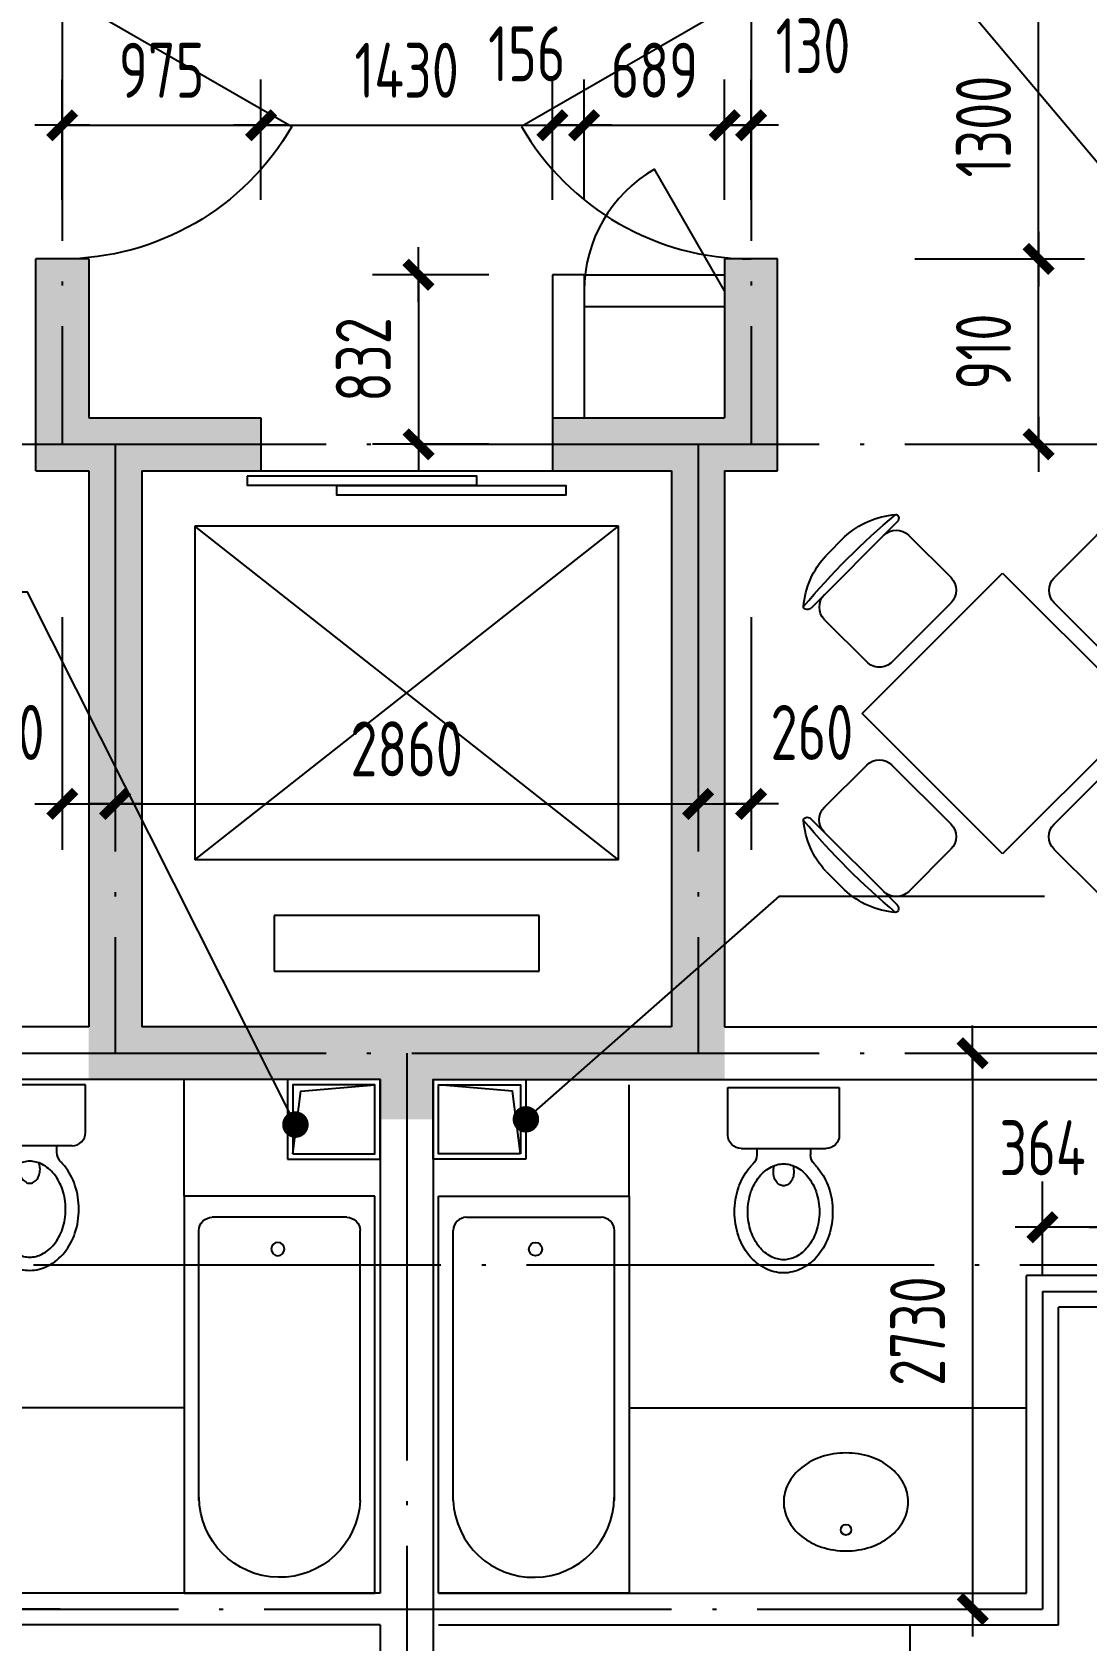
# Model space of a CAD drawing. Extents: x -726032 to 135930, y -151624 to 587044.
# Drawn here: x -702291 to -697117, y 501377 to 509276 of the extents above; entities that cross this region are included whole.
import ezdxf
from ezdxf.enums import TextEntityAlignment as Align

# ---------------------------------------------------------------- set-up
doc = ezdxf.new("R2010")
doc.units = 0
doc.header["$LTSCALE"] = 1000
doc.header["$MEASUREMENT"] = 0
doc.linetypes.add('DOTE', pattern=[2.42, 2, -0.2, 0.02, -0.2])
doc.layers.get('0').update_dxf_attribs({"linetype": 'CONTINUOUS'})
doc.layers.get('DEFPOINTS').update_dxf_attribs({"color": 1, "linetype": 'CONTINUOUS'})
for name, color, linetype in [('COLUMN', 170, 'CONTINUOUS'), ('DOTE', 8, 'DOTE'), ('GROUND', 45, 'CONTINUOUS'), ('LVTRY', 6, 'CONTINUOUS'), ('PUB_DIM', 245, 'CONTINUOUS'), ('STAIR', 42, 'CONTINUOUS'), ('WALL', 255, 'CONTINUOUS'), ('WINDOW', 155, 'CONTINUOUS'), ('WINDOW_TEXT', 7, 'CONTINUOUS'), ('家具', 252, 'CONTINUOUS'), ('引线', 213, 'CONTINUOUS')]:
    doc.layers.add(name, color=color, linetype=linetype)
doc.styles.add('DIM_FONT', font='isocp.shx', dxfattribs={"width": 0.8})
doc.styles.add('SIMPLEX', font='SIMPLEX.SHX')
doc.dimstyles.new('AXIS', dxfattribs={"dimtxt": 300, "dimasz": 1, "dimexe": 250, "dimexo": 300, "dimgap": 150, "dimtad": 1, "dimdec": 0, "dimzin": 0, "dimdsep": 46, "dimtxsty": 'DIM_FONT', "dimcen": 0.09, "dimse1": 1, "dimse2": 1, "dimclrt": 142, "dimadec": 0, "dimazin": 0, "dimtfac": 1, "dimtdec": 0, "dimtix": 1, "dimtmove": 2, "dimatfit": 3, "dimfxl": 1, "dimtolj": 1, "dimtzin": 0, "dimarcsym": 0})
doc.dimstyles.new('DIMA', dxfattribs={"dimtxt": 300, "dimasz": 1, "dimexe": 250, "dimexo": 300, "dimgap": 150, "dimtad": 1, "dimdec": 0, "dimzin": 0, "dimdsep": 46, "dimtxsty": 'DIM_FONT', "dimcen": 0.09, "dimse1": 1, "dimclrt": 142, "dimadec": 0, "dimazin": 0, "dimtfac": 1, "dimtdec": 0, "dimtix": 1, "dimtmove": 2, "dimatfit": 3, "dimfxl": 1, "dimtolj": 1, "dimtzin": 0, "dimarcsym": 0})
doc.dimstyles.new('DIMB', dxfattribs={"dimtxt": 300, "dimasz": 1, "dimexe": 250, "dimexo": 300, "dimgap": 150, "dimtad": 1, "dimdec": 0, "dimzin": 0, "dimdsep": 46, "dimtxsty": 'DIM_FONT', "dimcen": 0.09, "dimse2": 1, "dimclrt": 142, "dimadec": 0, "dimazin": 0, "dimtfac": 1, "dimtdec": 0, "dimtix": 1, "dimtmove": 2, "dimatfit": 3, "dimfxl": 1, "dimtolj": 1, "dimtzin": 0, "dimarcsym": 0})
doc.dimstyles.new('DIMN', dxfattribs={"dimtxt": 300, "dimasz": 1, "dimexe": 250, "dimexo": 300, "dimgap": 150, "dimtad": 1, "dimdec": 0, "dimzin": 0, "dimdsep": 46, "dimtxsty": 'DIM_FONT', "dimcen": 0.09, "dimclrt": 142, "dimadec": 0, "dimazin": 0, "dimtfac": 1, "dimtdec": 0, "dimtix": 1, "dimtmove": 2, "dimatfit": 3, "dimfxl": 1, "dimtolj": 1, "dimtzin": 0, "dimarcsym": 0})

# ---------------------------------------------------------------- blocks, each defined once
blk = doc.blocks.new('_LV29')
for p, q in [((-360, 0), (360, 0)), ((-360, -1500), (-360, 0)), ((360, 0), (360, -1500)), ((-254.1, -80), (254.1, -80)), ((-304.2, -1149.3), (-304.1, -130)), ((304.2, -1149.3), (304.1, -130)), ((360, -1500), (-360, -1500))]:
    blk.add_line(p, q)
blk.add_circle((6.2, -200), 25)
for centre, radius, start, end in [((-254.1, -130), 50, 90, 179.99558), ((254.1, -130), 50, 0.00442, 90), ((-0.7, -1136.2), 303.8, 182.45444, 359.74723)]:
    blk.add_arc(centre, radius, start, end)
blk = doc.blocks.new('_DIMX')
blk.add_line((-150, 0), (150, 0))
at = {"const_width": 50}
blk.add_lwpolyline([(-70, -70), (70, 70)], dxfattribs=at)
blk = doc.blocks.new('*D946')
at = {"layer": 'DEFPOINTS', "color": 0, "transparency": 16777216}
for p in [(-702143.9, 506673.9), (-701883.9, 506673.9), (-701883.9, 505486.3)]:
    blk.add_point(p, dxfattribs=at)
at = {"layer": 'PUB_DIM', "color": 0, "lineweight": -2, "transparency": 16777216}
for p, q in [((-702143.9, 506403.9), (-702143.9, 505261.3)), ((-702144.8, 505486.3), (-702145.7, 505486.3)), ((-702143.9, 505486.3), (-701883.9, 505486.3)), ((-701883, 505486.3), (-701882.1, 505486.3))]:
    blk.add_line(p, q, dxfattribs=at)
at = {"layer": 'PUB_DIM', "color": 0, "lineweight": -2, "transparency": 16777216, "xscale": 0.9, "yscale": 0.9, "zscale": 0.9}
blk.add_blockref('_DIMX', (-702143.9, 505486.3), dxfattribs=at)
at = {"layer": 'PUB_DIM', "color": 0, "lineweight": -2, "transparency": 16777216, "xscale": 0.9, "yscale": 0.9, "zscale": 0.9, "rotation": 180}
blk.add_blockref('_DIMX', (-701883.9, 505486.3), dxfattribs=at)
at = {"layer": 'PUB_DIM', "color": 142, "transparency": 16777216, "insert": (-702433.9, 505837.3), "char_height": 270, "attachment_point": 5, "style": 'DIM_FONT'}
blk.add_mtext('\\A1;260', dxfattribs=at)
blk = doc.blocks.new('*D947')
at = {"layer": 'DEFPOINTS', "color": 0, "transparency": 16777216}
for p in [(-701168.9, 508818.8), (-702143.9, 508182.3), (-701168.9, 508182.3)]:
    blk.add_point(p, dxfattribs=at)
at = {"layer": 'PUB_DIM', "color": 0, "lineweight": -2, "transparency": 16777216}
for p, q in [((-702143.9, 508452.3), (-702143.9, 509043.8)), ((-701168.9, 508452.3), (-701168.9, 509043.8)), ((-702143, 508818.8), (-701169.8, 508818.8))]:
    blk.add_line(p, q, dxfattribs=at)
at = {"layer": 'PUB_DIM', "color": 0, "lineweight": -2, "transparency": 16777216, "xscale": 0.9, "yscale": 0.9, "zscale": 0.9, "rotation": 180}
blk.add_blockref('_DIMX', (-702143.9, 508818.8), dxfattribs=at)
at = {"layer": 'PUB_DIM', "color": 0, "lineweight": -2, "transparency": 16777216, "xscale": 0.9, "yscale": 0.9, "zscale": 0.9}
blk.add_blockref('_DIMX', (-701168.9, 508818.8), dxfattribs=at)
at = {"layer": 'PUB_DIM', "color": 142, "transparency": 16777216, "insert": (-701656.4, 509088.8), "char_height": 270, "attachment_point": 5, "style": 'DIM_FONT'}
blk.add_mtext('\\A1;975', dxfattribs=at)
blk = doc.blocks.new('_DBLK')
blk.add_line((-0.5, 0), (0, -0.866))
blk.add_arc((-0.5, 0), 1, 300, 0)
at = {"layer": 'WINDOW_TEXT', "style": 'SIMPLEX', "flags": 9}
blk.add_attdef('A', text='', height=1, dxfattribs=at).set_placement((0, 1.5), align=Align.MIDDLE)
blk = doc.blocks.new('_LV5')
for p, q in [((210.1, 0), (-210.1, 0)), ((-210.1, 0), (-210.1, -180)), ((210.1, -180), (210.1, 0)), ((160.1, -230), (-160.1, -230)), ((-101.4, -230), (-101.4, -254.3)), ((101.4, -230), (101.4, -254.1))]:
    blk.add_line(p, q)
blk.add_lwpolyline([(-135.1, -469.4, 0.080312), (-123, -544.2, 0.089014), (-91.8, -601.5, 0.104918), (-45.6, -639.3, 0.119812), (0.1, -650.4, 0.119812), (45.8, -639.3, 0.104918), (92, -601.5, 0.089014), (123.2, -544.2, 0.080312), (135.3, -469.4, 0.080312), (123.2, -394.6, 0.089014), (92, -337.3, 0.104918), (45.8, -299.5, 0.119812), (0.1, -288.4, 0.119812), (-45.6, -299.5, 0.104918), (-91.8, -337.3, 0.089014), (-123, -394.6, 0.080312)], format="xyb", close=True)
for points in [[(-38.7, -318.5, 0.073567), (-35.6, -339.5, 0.084454), (-27.4, -356, 0.10642), (-14.1, -367.8, 0.129709), (0, -371.5, 0.129709), (14.1, -367.8, 0.10642), (27.4, -356, 0.084454), (35.6, -339.5, 0.073567), (38.7, -318.5, 0.073567), (35.6, -297.5, 0.014016), (34.7, -294.6, 0.10642)], [(-34.7, -294.7, 0.013578), (-35.6, -297.5, 0.073567), (-38.7, -318.5, 0.073567)]]:
    blk.add_lwpolyline(points, format="xyb")
for centre, radius, start, end in [((-160.1, -180), 50, 180, 270), ((160.1, -180), 50, 270, 0), ((20.4, -427.3), 193.8, 134.81437, 141.28635), ((-151.4, -254.3), 50, 314.81437, 0), ((151.4, -254.1), 50, 180, 225.25549), ((-20.2, -427.3), 193.8, 38.71365, 45.25549), ((52.2, -452.8), 234.6, 141.28635, 161.63333), ((-52, -452.8), 234.6, 18.36667, 38.71365), ((102.3, -469.4), 287.4, 161.63333, 180), ((-102.1, -469.4), 287.4, 0, 18.36667), ((102.3, -469.4), 287.4, 180, 198.36667), ((-102.1, -469.4), 287.4, 341.63333, 0), ((52.2, -486), 234.6, 198.36667, 218.71365), ((-52, -486), 234.6, 321.28635, 341.63333), ((20.4, -511.6), 193.8, 218.71365, 242.67141), ((-20.2, -511.6), 193.8, 297.32859, 321.28635), ((0.1, -550.8), 149.6, 242.67141, 270), ((0.1, -550.8), 149.6, 270, 297.32859)]:
    blk.add_arc(centre, radius, start, end)
blk = doc.blocks.new('*D2227')
at = {"layer": 'DEFPOINTS', "color": 0, "transparency": 16777216}
for p in [(-701883.9, 504262.4), (-702750.9, 501532.4), (-701883.9, 501532.4)]:
    blk.add_point(p, dxfattribs=at)
at = {"layer": 'PUB_DIM', "color": 0, "lineweight": -2, "transparency": 16777216}
for p, q in [((-702750.9, 504261.5), (-702750.9, 501533.3)), ((-702153.9, 501532.4), (-702975.9, 501532.4))]:
    blk.add_line(p, q, dxfattribs=at)
at = {"layer": 'PUB_DIM', "color": 0, "lineweight": -2, "transparency": 16777216, "xscale": 0.9, "yscale": 0.9, "zscale": 0.9}
for p, rotation in [((-702750.9, 504262.4), 90), ((-702750.9, 501532.4), 270)]:
    blk.add_blockref('_DIMX', p, dxfattribs=dict(at, rotation=rotation))
at = {"layer": 'PUB_DIM', "color": 142, "transparency": 16777216, "insert": (-703020.9, 502897.4), "char_height": 270, "attachment_point": 5, "rotation": 90, "style": 'DIM_FONT'}
blk.add_mtext('\\A1;2730', dxfattribs=at)
blk = doc.blocks.new('*D2276')
at = {"layer": 'DEFPOINTS', "color": 0, "transparency": 16777216}
for p in [(-697333.9, 503407.6), (-697333.9, 502896.7), (-696969.9, 502896.7)]:
    blk.add_point(p, dxfattribs=at)
at = {"layer": 'PUB_DIM', "color": 0, "lineweight": -2, "transparency": 16777216}
for p, q in [((-697333.9, 503166.7), (-697333.9, 503632.6)), ((-696970.8, 503407.6), (-697333, 503407.6))]:
    blk.add_line(p, q, dxfattribs=at)
at = {"layer": 'PUB_DIM', "color": 0, "lineweight": -2, "transparency": 16777216, "xscale": 0.9, "yscale": 0.9, "zscale": 0.9, "rotation": 180}
blk.add_blockref('_DIMX', (-697333.9, 503407.6), dxfattribs=at)
at = {"layer": 'PUB_DIM', "color": 0, "lineweight": -2, "transparency": 16777216, "xscale": 0.9, "yscale": 0.9, "zscale": 0.9}
blk.add_blockref('_DIMX', (-696969.9, 503407.6), dxfattribs=at)
at = {"layer": 'PUB_DIM', "color": 142, "transparency": 16777216, "insert": (-697333.9, 503797.6), "char_height": 270, "attachment_point": 5, "style": 'DIM_FONT'}
blk.add_mtext('\\A1;364', dxfattribs=at)
blk = doc.blocks.new('*D2285')
at = {"layer": 'DEFPOINTS', "color": 0, "transparency": 16777216}
for p in [(-698763.9, 508818.8), (-698893.9, 508182.3), (-698763.9, 508182.3)]:
    blk.add_point(p, dxfattribs=at)
at = {"layer": 'PUB_DIM', "color": 0, "lineweight": -2, "transparency": 16777216}
for p, q in [((-698763.9, 508452.3), (-698763.9, 509043.8)), ((-698894.8, 508818.8), (-698895.7, 508818.8)), ((-698893.9, 508818.8), (-698763.9, 508818.8)), ((-698763, 508818.8), (-698762.1, 508818.8))]:
    blk.add_line(p, q, dxfattribs=at)
at = {"layer": 'PUB_DIM', "color": 0, "lineweight": -2, "transparency": 16777216, "xscale": 0.9, "yscale": 0.9, "zscale": 0.9}
blk.add_blockref('_DIMX', (-698893.9, 508818.8), dxfattribs=at)
at = {"layer": 'PUB_DIM', "color": 0, "lineweight": -2, "transparency": 16777216, "xscale": 0.9, "yscale": 0.9, "zscale": 0.9, "rotation": 180}
blk.add_blockref('_DIMX', (-698763.9, 508818.8), dxfattribs=at)
at = {"layer": 'PUB_DIM', "color": 142, "transparency": 16777216, "insert": (-698460.1, 509208.8), "char_height": 270, "attachment_point": 5, "style": 'DIM_FONT'}
blk.add_mtext('\\A1;130', dxfattribs=at)
blk = doc.blocks.new('*D1048')
at = {"layer": 'DEFPOINTS', "color": 0, "transparency": 16777216}
for p in [(-699780.3, 508084.4), (-700396.2, 507252.4), (-699780.3, 507252.4)]:
    blk.add_point(p, dxfattribs=at)
at = {"layer": 'PUB_DIM', "color": 0, "lineweight": -2, "transparency": 16777216}
for p, q in [((-700050.3, 508084.4), (-700621.2, 508084.4)), ((-700396.2, 508083.5), (-700396.2, 507253.3)), ((-700050.3, 507252.4), (-700621.2, 507252.4))]:
    blk.add_line(p, q, dxfattribs=at)
at = {"layer": 'PUB_DIM', "color": 0, "lineweight": -2, "transparency": 16777216, "xscale": 0.9, "yscale": 0.9, "zscale": 0.9}
for p, rotation in [((-700396.2, 508084.4), 90), ((-700396.2, 507252.4), 270)]:
    blk.add_blockref('_DIMX', p, dxfattribs=dict(at, rotation=rotation))
at = {"layer": 'PUB_DIM', "color": 142, "transparency": 16777216, "insert": (-700666.3, 507668.4), "char_height": 270, "attachment_point": 5, "rotation": 90, "style": 'DIM_FONT'}
blk.add_mtext('\\A1;832', dxfattribs=at)
blk = doc.blocks.new('_LIFTD')
for points in [[(-0.5476, -0.6024), (-0.5476, -0.7742), (0.2411, -0.7742), (0.2411, -0.6024), (-0.5476, -0.6024)], [(-0.2411, -0.7836), (-0.2411, -0.9554), (0.5476, -0.9554), (0.5476, -0.7836), (-0.2411, -0.7836)]]:
    blk.add_lwpolyline(points)
blk = doc.blocks.new('*D1049')
at = {"layer": 'DEFPOINTS', "color": 0, "transparency": 16777216}
for p in [(-699582.9, 508818.8), (-699738.9, 508182.3), (-699582.9, 508182.3)]:
    blk.add_point(p, dxfattribs=at)
at = {"layer": 'PUB_DIM', "color": 0, "lineweight": -2, "transparency": 16777216}
for p, q in [((-699738.9, 508452.3), (-699738.9, 509043.8)), ((-699582.9, 508452.3), (-699582.9, 509043.8)), ((-699739.8, 508818.8), (-699740.7, 508818.8)), ((-699738.9, 508818.8), (-699582.9, 508818.8)), ((-699582, 508818.8), (-699581.1, 508818.8))]:
    blk.add_line(p, q, dxfattribs=at)
at = {"layer": 'PUB_DIM', "color": 0, "lineweight": -2, "transparency": 16777216, "xscale": 0.9, "yscale": 0.9, "zscale": 0.9}
blk.add_blockref('_DIMX', (-699738.9, 508818.8), dxfattribs=at)
at = {"layer": 'PUB_DIM', "color": 0, "lineweight": -2, "transparency": 16777216, "xscale": 0.9, "yscale": 0.9, "zscale": 0.9, "rotation": 180}
blk.add_blockref('_DIMX', (-699582.9, 508818.8), dxfattribs=at)
at = {"layer": 'PUB_DIM', "color": 142, "transparency": 16777216, "insert": (-699864.3, 509169.8), "char_height": 270, "attachment_point": 5, "style": 'DIM_FONT'}
blk.add_mtext('\\A1;156', dxfattribs=at)
blk = doc.blocks.new('*D1050')
at = {"layer": 'DEFPOINTS', "color": 0, "transparency": 16777216}
for p in [(-699738.9, 508818.8), (-701168.9, 508182.3), (-699738.9, 508182.3)]:
    blk.add_point(p, dxfattribs=at)
at = {"layer": 'PUB_DIM', "color": 0, "lineweight": -2, "transparency": 16777216}
for p, q in [((-701168.9, 508452.3), (-701168.9, 509043.8)), ((-699738.9, 508452.3), (-699738.9, 509043.8)), ((-701168, 508818.8), (-699739.8, 508818.8))]:
    blk.add_line(p, q, dxfattribs=at)
at = {"layer": 'PUB_DIM', "color": 0, "lineweight": -2, "transparency": 16777216, "xscale": 0.9, "yscale": 0.9, "zscale": 0.9, "rotation": 180}
blk.add_blockref('_DIMX', (-701168.9, 508818.8), dxfattribs=at)
at = {"layer": 'PUB_DIM', "color": 0, "lineweight": -2, "transparency": 16777216, "xscale": 0.9, "yscale": 0.9, "zscale": 0.9}
blk.add_blockref('_DIMX', (-699738.9, 508818.8), dxfattribs=at)
at = {"layer": 'PUB_DIM', "color": 142, "transparency": 16777216, "insert": (-700453.9, 509088.8), "char_height": 270, "attachment_point": 5, "style": 'DIM_FONT'}
blk.add_mtext('\\A1;1430', dxfattribs=at)
blk = doc.blocks.new('M_A1SFU')
blk.add_line((-0.5, 0), (0, -0.866))
blk.add_arc((-0.5, 0), 1, 300, 0)
blk = doc.blocks.new('*D1051')
at = {"layer": 'DEFPOINTS', "color": 0, "transparency": 16777216}
for p in [(-698893.9, 508818.8), (-699582.9, 508182.3), (-698893.9, 508182.3)]:
    blk.add_point(p, dxfattribs=at)
at = {"layer": 'PUB_DIM', "color": 0, "lineweight": -2, "transparency": 16777216}
for p, q in [((-699582.9, 508452.3), (-699582.9, 509043.8)), ((-698893.9, 508452.3), (-698893.9, 509043.8)), ((-699582, 508818.8), (-698894.8, 508818.8))]:
    blk.add_line(p, q, dxfattribs=at)
at = {"layer": 'PUB_DIM', "color": 0, "lineweight": -2, "transparency": 16777216, "xscale": 0.9, "yscale": 0.9, "zscale": 0.9, "rotation": 180}
blk.add_blockref('_DIMX', (-699582.9, 508818.8), dxfattribs=at)
at = {"layer": 'PUB_DIM', "color": 0, "lineweight": -2, "transparency": 16777216, "xscale": 0.9, "yscale": 0.9, "zscale": 0.9}
blk.add_blockref('_DIMX', (-698893.9, 508818.8), dxfattribs=at)
at = {"layer": 'PUB_DIM', "color": 142, "transparency": 16777216, "insert": (-699238.4, 509088.8), "char_height": 270, "attachment_point": 5, "style": 'DIM_FONT'}
blk.add_mtext('\\A1;689', dxfattribs=at)
blk = doc.blocks.new('_LV4')
blk.add_lwpolyline([(0, -520, 0.078966), (92.3, -505.3, 0.088152), (166.2, -465.8, 0.105269), (218.1, -403.4, 0.121685), (235, -335, 0.121685), (218.1, -266.6, 0.105269), (166.2, -204.2, 0.088152), (92.3, -164.7, 0.078966), (0, -150, 0.078966), (-92.3, -164.7, 0.088152), (-166.2, -204.2, 0.105269), (-218.1, -266.6, 0.121685), (-235, -335, 0.121685), (-218.1, -403.4, 0.105269), (-166.2, -465.8, 0.088152), (-92.3, -505.3, 0.078966)], format="xyb", close=True)
blk.add_circle((0, -230), 20)
blk = doc.blocks.new('*D2291')
at = {"layer": 'DEFPOINTS', "color": 0, "transparency": 16777216}
for p in [(-698230.2, 508162.4), (-697353.5, 508162.4), (-698230.2, 507252.4)]:
    blk.add_point(p, dxfattribs=at)
at = {"layer": 'PUB_DIM', "color": 0, "lineweight": -2, "transparency": 16777216}
for p, q in [((-697960.2, 508162.4), (-697128.5, 508162.4)), ((-697353.5, 507253.3), (-697353.5, 508161.5))]:
    blk.add_line(p, q, dxfattribs=at)
at = {"layer": 'PUB_DIM', "color": 0, "lineweight": -2, "transparency": 16777216, "xscale": 0.9, "yscale": 0.9, "zscale": 0.9}
for p, rotation in [((-697353.5, 508162.4), 90), ((-697353.5, 507252.4), 270)]:
    blk.add_blockref('_DIMX', p, dxfattribs=dict(at, rotation=rotation))
at = {"layer": 'PUB_DIM', "color": 142, "transparency": 16777216, "insert": (-697623.5, 507707.4), "char_height": 270, "attachment_point": 5, "rotation": 90, "style": 'DIM_FONT'}
blk.add_mtext('\\A1;910', dxfattribs=at)
blk = doc.blocks.new('*D2292')
at = {"layer": 'DEFPOINTS', "color": 0, "transparency": 16777216}
for p in [(-698230.2, 509462.4), (-697353.5, 509462.4), (-698230.2, 508162.4)]:
    blk.add_point(p, dxfattribs=at)
at = {"layer": 'PUB_DIM', "color": 0, "lineweight": -2, "transparency": 16777216}
for p, q in [((-697960.2, 509462.4), (-697128.5, 509462.4)), ((-697353.5, 508163.3), (-697353.5, 509461.5))]:
    blk.add_line(p, q, dxfattribs=at)
at = {"layer": 'PUB_DIM', "color": 0, "lineweight": -2, "transparency": 16777216, "xscale": 0.9, "yscale": 0.9, "zscale": 0.9}
for p, rotation in [((-697353.5, 509462.4), 90), ((-697353.5, 508162.4), 270)]:
    blk.add_blockref('_DIMX', p, dxfattribs=dict(at, rotation=rotation))
at = {"layer": 'PUB_DIM', "color": 142, "transparency": 16777216, "insert": (-697623.5, 508812.4), "char_height": 270, "attachment_point": 5, "rotation": 90, "style": 'DIM_FONT'}
blk.add_mtext('\\A1;1300', dxfattribs=at)
blk = doc.blocks.new('M_C31TFZ')
for p, q in [((-728.8, 395.1), (-403.6, 720.3)), ((-359.4, 669.1), (-200.3, 510)), ((348.5, 669.3), (189.4, 510.2)), ((392.7, 720.5), (717.9, 395.3)), ((-672, 593.4), (-601.9, 663.5)), ((591, 663.6), (661.1, 593.5)), ((-5.3, 527.4), (-535.7, -3)), ((525, -3), (-5.3, 527.4)), ((-423, 191.8), (-200.3, 414.5)), ((189.4, 414.7), (412.1, 192)), ((-677.6, 350.9), (-518.5, 191.8)), ((666.7, 351.1), (507.6, 192)), ((-535.7, -3), (-5.3, -533.3)), ((-5.3, -533.3), (525, -3)), ((-677.4, -357), (-518.3, -197.9)), ((-200.1, -420.6), (-422.8, -197.9)), ((412.3, -197.7), (189.6, -420.4)), ((666.9, -356.8), (507.8, -197.7)), ((-403.4, -726.5), (-728.6, -401.2)), ((718.1, -401), (392.9, -726.3)), ((-359.2, -675.2), (-200.1, -516.1)), ((348.7, -675), (189.6, -515.9)), ((-601.7, -669.6), (-671.8, -599.5)), ((661.3, -599.3), (591.2, -669.4))]:
    blk.add_line(p, q)
for centre, radius, start, end in [((1327.3, -1335.8), 2712.7, 129.8023, 140.1977), ((-385.7, 433.5), 315.6, 94.27346, 133.23486), ((-408.5, 738.3), 10, 22.33001, 94.27346), ((-417.7, 734.5), 20, 315, 22.33001), ((406.8, 734.7), 20, 157.66999, 225), ((397.6, 738.5), 10, 85.72654, 157.66999), ((-1338.2, -1335.6), 2712.7, 39.8023, 50.1977), ((374.8, 433.7), 315.6, 46.76514, 85.72654), ((-407.1, 621.3), 67.5, 45, 135), ((396.2, 621.5), 67.5, 45, 135), ((-442, 377.2), 315.6, 136.76514, 175.72654), ((431.2, 377.4), 315.6, 4.27346, 43.23486), ((-248, 462.2), 67.5, 315, 45), ((237.1, 462.4), 67.5, 135, 225), ((-629.8, 398.6), 67.5, 135, 225), ((619, 398.8), 67.5, 315, 45), ((-746.8, 399.9), 10, 175.72654, 247.66999), ((-743, 409.2), 20, 247.66999, 315), ((732.1, 409.4), 20, 225, 292.33001), ((735.9, 400.1), 10, 292.33001, 4.27346), ((-470.7, 239.5), 67.5, 225, 315), ((459.9, 239.7), 67.5, 225, 315), ((-470.5, -245.6), 67.5, 45, 135), ((460.1, -245.4), 67.5, 45, 135), ((-629.6, -404.7), 67.5, 135, 225), ((619.2, -404.5), 67.5, 315, 45), ((-746.6, -406.1), 10, 112.33001, 184.27346), ((-441.8, -383.3), 315.6, 184.27346, 223.23486), ((1327.5, 1329.7), 2712.7, 219.8023, 230.1977), ((-742.8, -415.3), 20, 45, 112.33001), ((-247.8, -468.4), 67.5, 315, 45), ((237.3, -468.2), 67.5, 135, 225), ((-1338, 1329.9), 2712.7, 309.8023, 320.1977), ((431.3, -383.1), 315.6, 316.76514, 355.72654), ((732.3, -415.1), 20, 67.66999, 135), ((736.1, -405.9), 10, 355.72654, 67.66999), ((-385.5, -439.7), 315.6, 226.76514, 265.72654), ((-406.9, -627.5), 67.5, 225, 315), ((-417.5, -740.6), 20, 337.66999, 45), ((396.4, -627.3), 67.5, 225, 315), ((407, -740.4), 20, 135, 202.33001), ((375, -439.5), 315.6, 274.27346, 313.23486), ((-408.3, -744.4), 10, 265.72654, 337.66999), ((397.8, -744.2), 10, 202.33001, 274.27346)]:
    blk.add_arc(centre, radius, start, end)
at = {"width": 0.8, "flags": 9}
for tag in ['XSIZE', 'YSIZE']:
    blk.add_attdef(tag, (0, 0), '', height=0.5, dxfattribs=at)
blk = doc.blocks.new('*D2294')
at = {"layer": 'DEFPOINTS', "color": 0, "transparency": 16777216}
for p in [(-698543.9, 504262.4), (-698543.9, 501532.4), (-697676.9, 501532.4)]:
    blk.add_point(p, dxfattribs=at)
at = {"layer": 'PUB_DIM', "color": 0, "lineweight": -2, "transparency": 16777216}
for p, q in [((-697676.9, 504261.5), (-697676.9, 501533.3)), ((-698273.9, 501532.4), (-697451.9, 501532.4))]:
    blk.add_line(p, q, dxfattribs=at)
at = {"layer": 'PUB_DIM', "color": 0, "lineweight": -2, "transparency": 16777216, "xscale": 0.9, "yscale": 0.9, "zscale": 0.9}
for p, rotation in [((-697676.9, 504262.4), 90), ((-697676.9, 501532.4), 270)]:
    blk.add_blockref('_DIMX', p, dxfattribs=dict(at, rotation=rotation))
at = {"layer": 'PUB_DIM', "color": 142, "transparency": 16777216, "insert": (-697946.9, 502897.4), "char_height": 270, "attachment_point": 5, "rotation": 90, "style": 'DIM_FONT'}
blk.add_mtext('\\A1;2730', dxfattribs=at)
blk = doc.blocks.new('*D3903')
at = {"layer": 'DEFPOINTS', "color": 0, "transparency": 16777216}
for p in [(-701883.9, 506673.9), (-699023.9, 506673.9), (-699023.9, 505486.3)]:
    blk.add_point(p, dxfattribs=at)
at = {"layer": 'PUB_DIM', "color": 0, "lineweight": -2, "transparency": 16777216}
blk.add_line((-701883, 505486.3), (-699024.8, 505486.3), dxfattribs=at)
at = {"layer": 'PUB_DIM', "color": 0, "lineweight": -2, "transparency": 16777216, "xscale": 0.9, "yscale": 0.9, "zscale": 0.9, "rotation": 180}
blk.add_blockref('_DIMX', (-701883.9, 505486.3), dxfattribs=at)
at = {"layer": 'PUB_DIM', "color": 0, "lineweight": -2, "transparency": 16777216, "xscale": 0.9, "yscale": 0.9, "zscale": 0.9}
blk.add_blockref('_DIMX', (-699023.9, 505486.3), dxfattribs=at)
at = {"layer": 'PUB_DIM', "color": 142, "transparency": 16777216, "insert": (-700453.9, 505756.3), "char_height": 270, "attachment_point": 5, "style": 'DIM_FONT'}
blk.add_mtext('\\A1;2860', dxfattribs=at)
blk = doc.blocks.new('*D3904')
at = {"layer": 'DEFPOINTS', "color": 0, "transparency": 16777216}
for p in [(-699023.9, 506673.9), (-698763.9, 506673.9), (-698763.9, 505486.3)]:
    blk.add_point(p, dxfattribs=at)
at = {"layer": 'PUB_DIM', "color": 0, "lineweight": -2, "transparency": 16777216}
for p, q in [((-698763.9, 506403.9), (-698763.9, 505261.3)), ((-699024.8, 505486.3), (-699025.7, 505486.3)), ((-699023.9, 505486.3), (-698763.9, 505486.3)), ((-698763, 505486.3), (-698762.1, 505486.3))]:
    blk.add_line(p, q, dxfattribs=at)
at = {"layer": 'PUB_DIM', "color": 0, "lineweight": -2, "transparency": 16777216, "xscale": 0.9, "yscale": 0.9, "zscale": 0.9}
blk.add_blockref('_DIMX', (-699023.9, 505486.3), dxfattribs=at)
at = {"layer": 'PUB_DIM', "color": 0, "lineweight": -2, "transparency": 16777216, "xscale": 0.9, "yscale": 0.9, "zscale": 0.9, "rotation": 180}
blk.add_blockref('_DIMX', (-698763.9, 505486.3), dxfattribs=at)
at = {"layer": 'PUB_DIM', "color": 142, "transparency": 16777216, "insert": (-698465.5, 505837.3), "char_height": 270, "attachment_point": 5, "style": 'DIM_FONT'}
blk.add_mtext('\\A1;260', dxfattribs=at)

msp = doc.modelspace()

# ---------------------------------------------------------------- linework, layer by layer
at = {"layer": 'COLUMN'}
for points in [[(-702273.9, 508162.4), (-702273.9, 507122.4), (-702013.9, 508162.4), (-702013.9, 507122.4)], [(-698893.9, 507382.4), (-698633.9, 507122.4), (-698893.9, 508162.4), (-698633.9, 508162.4)], [(-702013.9, 507382.4), (-701753.9, 507122.4), (-701168.9, 507382.4), (-701168.9, 507122.4)], [(-702013.9, 507382.4), (-702013.9, 504132.4), (-701753.9, 507122.4), (-701753.9, 504132.4)], [(-699738.9, 507382.4), (-699738.9, 507122.4), (-698893.9, 507382.4), (-698633.9, 507122.4)], [(-699153.9, 507122.4), (-699153.9, 504132.4), (-698893.9, 507122.4), (-698893.9, 504132.4)], [(-701753.9, 504392.4), (-701753.9, 504132.4), (-699153.9, 504392.4), (-699153.9, 504132.4)], [(-700583.9, 504132.4), (-700583.9, 503937.4), (-700323.9, 504132.4), (-700323.9, 503937.4)]]:
    msp.add_solid(points, dxfattribs=at)
at = {"layer": 'DOTE'}
for p, q in [((-702143.9, 522352), (-702143.9, 507252.4)), ((-698763.9, 522352), (-698763.9, 507252.4)), ((-712529.2, 507252.4), (-642897.4, 507252.4)), ((-701883.9, 507252.4), (-701883.9, 504262.4)), ((-699023.9, 507252.4), (-699023.9, 504262.4)), ((-712529.2, 504262.4), (-642897.4, 504262.4)), ((-700453.9, 504262.4), (-700453.9, 491880.4)), ((-711965.6, 503222.4), (-642897.4, 503222.4)), ((-697333.9, 503092.4), (-695773.9, 503092.4)), ((-697333.9, 503092.4), (-697333.9, 501532.4)), ((-703573.9, 501532.4), (-697333.9, 501532.4))]:
    msp.add_line(p, q, dxfattribs=at)
at = {"layer": 'GROUND'}
for p, q in [((-699582.9, 508084.4), (-698893.9, 508084.4)), ((-699582.9, 507928.4), (-698893.9, 507928.4))]:
    msp.add_line(p, q, dxfattribs=at)
at = {"layer": 'LVTRY'}
for p, q in [((-701545.9, 503560.4), (-701545.9, 504132.4)), ((-699361.9, 503560.4), (-699361.9, 504106.4)), ((-701541.5, 502520.4), (-703495.9, 502520.4)), ((-699361.9, 502520.4), (-697411.9, 502520.4))]:
    msp.add_line(p, q, dxfattribs=at)
for points in [[(-701038.9, 503742.4), (-700583.9, 503742.4), (-700583.9, 504132.4), (-701038.9, 504132.4)], [(-699868.9, 503742.4), (-700323.9, 503742.4), (-700323.9, 504132.4), (-699868.9, 504132.4)], [(-701012.9, 503768.4), (-700609.9, 503768.4), (-700609.9, 504106.4), (-701012.9, 504106.4)], [(-699894.9, 503768.4), (-700297.9, 503768.4), (-700297.9, 504106.4), (-699894.9, 504106.4)]]:
    msp.add_lwpolyline(points, close=True, dxfattribs=at)
for points in [[(-701012.9, 503768.4), (-700972.8, 504076.1), (-700609.9, 504106.4)], [(-699894.9, 503768.4), (-699934.9, 504076.1), (-700297.9, 504106.4)]]:
    msp.add_lwpolyline(points, dxfattribs=at)
at = {"layer": 'STAIR'}
for p, q in [((-701168.9, 507122.4), (-699738.9, 507122.4)), ((-699413.9, 505211.4), (-701493.9, 506849.4)), ((-701493.9, 505211.4), (-699413.9, 506849.4)), ((-699413.9, 506849.4), (-701493.9, 506849.4)), ((-701493.9, 506849.4), (-701493.9, 505211.4)), ((-699413.9, 505211.4), (-699413.9, 506849.4)), ((-699413.9, 505211.4), (-701493.9, 505211.4)), ((-701103.9, 504938.4), (-701103.9, 504665.4)), ((-699803.9, 504938.4), (-701103.9, 504938.4)), ((-699803.9, 504665.4), (-699803.9, 504938.4)), ((-701103.9, 504665.4), (-699803.9, 504665.4))]:
    msp.add_line(p, q, dxfattribs=at)
at = {"layer": 'WALL'}
for p, q in [((-702273.9, 507122.4), (-702273.9, 508162.4)), ((-702013.9, 508162.4), (-702273.9, 508162.4)), ((-702013.9, 508162.4), (-702013.9, 507382.4)), ((-698633.9, 508162.4), (-698893.9, 508162.4)), ((-698893.9, 508162.4), (-698893.9, 507382.4)), ((-698633.9, 507122.4), (-698633.9, 508162.4)), ((-699582.9, 508084.4), (-699738.9, 508084.4)), ((-699738.9, 508084.4), (-699738.9, 507122.4)), ((-699582.9, 508084.4), (-699582.9, 507382.4)), ((-702013.9, 507382.4), (-701168.9, 507382.4)), ((-701168.9, 507382.4), (-701168.9, 507122.4)), ((-699738.9, 507382.4), (-698893.9, 507382.4)), ((-702273.9, 507122.4), (-702013.9, 507122.4)), ((-702013.9, 507122.4), (-702013.9, 504392.4)), ((-701753.9, 507122.4), (-701168.9, 507122.4)), ((-701753.9, 507122.4), (-701753.9, 504392.4)), ((-699738.9, 507122.4), (-699153.9, 507122.4)), ((-699153.9, 507122.4), (-699153.9, 504392.4)), ((-698893.9, 507122.4), (-698893.9, 504392.4)), ((-698893.9, 507122.4), (-698633.9, 507122.4)), ((-702013.9, 504392.4), (-705263.9, 504392.4)), ((-699153.9, 504392.4), (-701753.9, 504392.4)), ((-698893.9, 504392.4), (-695643.9, 504392.4)), ((-700583.9, 504132.4), (-705003.9, 504132.4)), ((-700583.9, 504132.4), (-700583.9, 501610.4)), ((-700323.9, 504132.4), (-700323.9, 495578.4)), ((-700323.9, 504132.4), (-695903.9, 504132.4)), ((-696969.9, 503170.4), (-697411.9, 503170.4)), ((-697411.9, 501610.4), (-697411.9, 503170.4)), ((-696969.9, 503014.4), (-697255.9, 503014.4)), ((-697255.9, 501454.4), (-697255.9, 503014.4)), ((-700583.9, 501610.4), (-703495.9, 501610.4)), ((-700297.9, 501610.4), (-697411.9, 501610.4)), ((-700583.9, 501454.4), (-703651.9, 501454.4)), ((-700583.9, 501454.4), (-700583.9, 495578.4)), ((-700297.9, 501454.4), (-697255.9, 501454.4))]:
    msp.add_line(p, q, dxfattribs=at)
at = {"layer": '家具'}
msp.add_line((-697983.9, 500739.4), (-697983.9, 501454.4), dxfattribs=at)
at = {"layer": '引线'}
for points in [[(-698087.9, 509853.6), (-696694.7, 508197.9), (-695238.2, 508197.9)], [(-700999.9, 503911.4), (-702313.6, 506526.2), (-706616.2, 506526.2)], [(-699868.9, 503937.4), (-698625.3, 505033.3), (-697324, 505033.3)]]:
    msp.add_lwpolyline(points, dxfattribs=at)
at = {"layer": '引线', "const_width": 64.7}
for points in [[(-701032.5, 503911.4, 1), (-700967.2, 503911.4, 1)], [(-699901.5, 503937.4, 1), (-699836.2, 503937.4, 1)]]:
    msp.add_lwpolyline(points, format="xyb", close=True, dxfattribs=at)

# ---------------------------------------------------------------- block references
at = {"layer": 'LVTRY'}
for name, p, xscale, yscale, zscale in [('_LV5', (-702303.3, 504106.4), 1.299999999999272, 1.299999999999272, 1.299999999999272), ('_LV5', (-698604.4, 504093.6), -1.299999999999272, 1.30000000000291, 1.3), ('_LV29', (-701077.9, 503560.4), -1.299999999999272, 1.30000000000291, 1.3), ('_LV29', (-699829.9, 503560.4), 1.299999999999272, 1.299999999999272, 1.299999999999272)]:
    msp.add_blockref(name, p, dxfattribs=dict(at, xscale=xscale, yscale=yscale, zscale=zscale))
at = {"layer": 'LVTRY', "xscale": 1.299999999999272, "yscale": 1.299999999999272, "zscale": 1.299999999999272, "rotation": 180}
msp.add_blockref('_LV4', (-698298.4, 501623), dxfattribs=at)
at = {"layer": 'WINDOW', "yscale": -1300, "zscale": 1300}
for p, xscale, rotation in [((-702143.9, 508812.4), 1300, 270), ((-698763.9, 508812.4), -1300, 90)]:
    msp.add_blockref('_DBLK', p, dxfattribs=dict(at, xscale=xscale, rotation=rotation))
at = {"layer": 'WINDOW'}
for name, p, xscale, yscale, zscale in [('M_A1SFU', (-699238.4, 508006.4), -689, -689, 689), ('_LIFTD', (-700453.9, 507252.4), 1430, 260, 1430)]:
    msp.add_blockref(name, p, dxfattribs=dict(at, xscale=xscale, yscale=yscale, zscale=zscale))
at = {"layer": '家具', "extrusion": (0, 0, -1), "xscale": 1.299999999999377, "yscale": 1.299999999999377, "zscale": -1.3, "rotation": 180.0000229272087}
msp.add_blockref('M_C31TFZ', (697522.8, 505926.5), dxfattribs=at)

# ---------------------------------------------------------------- dimensions: what is measured, and where the dimension line sits
at = {"layer": 'PUB_DIM'}
for p1, p2, distance, dimstyle, picture, middle in [((-698230.2, 508162.4), (-698230.2, 509462.4), -876.7, 'DIMA', '*D2292', (-697623.5, 508812.4)), ((-702143.9, 508182.3), (-701168.9, 508182.3), 636.5, 'DIMN', '*D947', (-701656.4, 509088.8)), ((-701168.9, 508182.3), (-699738.9, 508182.3), 636.5, 'DIMN', '*D1050', (-700453.9, 509088.8)), ((-699582.9, 508182.3), (-698893.9, 508182.3), 636.5, 'DIMN', '*D1051', (-699238.4, 509088.8)), ((-698230.2, 507252.4), (-698230.2, 508162.4), -876.7, 'DIMA', '*D2291', (-697623.5, 507707.4))]:
    dim = msp.add_aligned_dim(p1=p1, p2=p2, distance=distance, dimstyle=dimstyle, override={"dimscale": 0.9, "dimblk1": '_DIMX', "dimblk2": '_DIMX', "dimsah": 1}, dxfattribs=at)
    dim.commit()
    dim.dimension.update_dxf_attribs({"geometry": picture, "text_midpoint": middle})
for base, p1, p2, angle, dimstyle, picture, middle in [((-699582.9, 508818.8), (-699738.9, 508182.3), (-699582.9, 508182.3), 0, 'DIMN', '*D1049', (-699864.3, 509169.8)), ((-698763.9, 508818.8), (-698893.9, 508182.3), (-698763.9, 508182.3), 0, 'DIMA', '*D2285', (-698460.1, 509208.8)), ((-697333.9, 503407.6), (-696969.9, 502896.7), (-697333.9, 502896.7), 180, 'DIMA', '*D2276', (-697333.9, 503797.6))]:
    dim = msp.add_linear_dim(base=base, p1=p1, p2=p2, angle=angle, dimstyle=dimstyle, override={"dimscale": 0.9, "dimblk1": '_DIMX', "dimblk2": '_DIMX', "dimsah": 1}, dxfattribs=at)
    dim.commit()
    dim.dimension.update_dxf_attribs({"geometry": picture, "text_midpoint": middle, "dimtype": 161})
for base, p1, p2, angle, dimstyle, picture, middle in [((-700396.2, 507252.4), (-699780.3, 508084.4), (-699780.3, 507252.4), 270, 'DIMN', '*D1048', (-700666.3, 507668.4)), ((-702750.9, 501532.4), (-701883.9, 504262.4), (-701883.9, 501532.4), 90, 'DIMA', '*D2227', (-703020.9, 502897.4)), ((-697676.9, 501532.4), (-698543.9, 504262.4), (-698543.9, 501532.4), 270, 'DIMA', '*D2294', (-697946.9, 502897.4))]:
    dim = msp.add_linear_dim(base=base, p1=p1, p2=p2, angle=angle, dimstyle=dimstyle, override={"dimscale": 0.9, "dimblk1": '_DIMX', "dimblk2": '_DIMX', "dimsah": 1}, dxfattribs=at)
    dim.commit()
    dim.dimension.update_dxf_attribs({"geometry": picture, "text_midpoint": middle})
for base, p1, p2, dimstyle, picture, middle in [((-701883.9, 505486.3), (-702143.9, 506673.9), (-701883.9, 506673.9), 'DIMB', '*D946', (-702433.9, 505837.3)), ((-698763.9, 505486.3), (-699023.9, 506673.9), (-698763.9, 506673.9), 'DIMA', '*D3904', (-698465.5, 505837.3))]:
    dim = msp.add_linear_dim(base=base, p1=p1, p2=p2, dimstyle=dimstyle, override={"dimscale": 0.9, "dimblk1": '_DIMX', "dimblk2": '_DIMX', "dimsah": 1}, dxfattribs=at)
    dim.commit()
    dim.dimension.update_dxf_attribs({"geometry": picture, "text_midpoint": middle, "dimtype": 160})
dim = msp.add_linear_dim(base=(-699023.9, 505486.3), p1=(-701883.9, 506673.9), p2=(-699023.9, 506673.9), dimstyle='AXIS', override={"dimscale": 0.9, "dimblk1": '_DIMX', "dimblk2": '_DIMX', "dimsah": 1}, dxfattribs=at)
dim.commit()
dim.dimension.update_dxf_attribs({"geometry": '*D3903', "text_midpoint": (-700453.9, 505756.3)})

doc.saveas('drawing.dxf')
